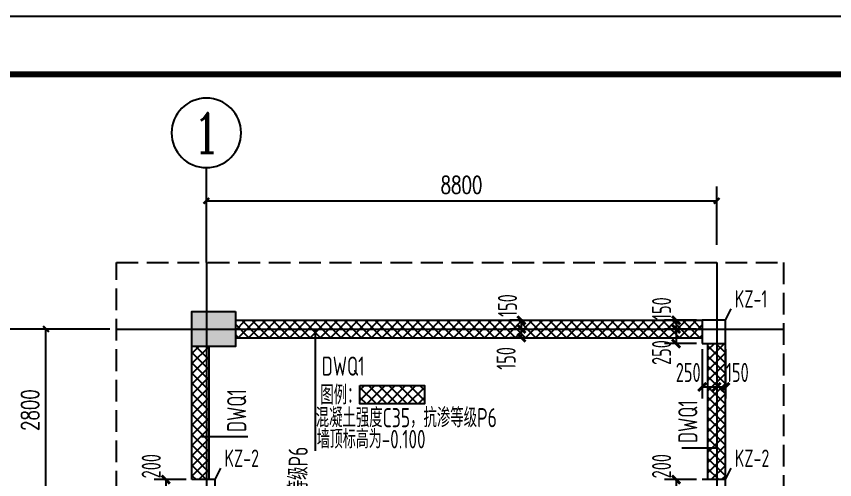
# Model space of a CAD drawing. Extents: x 899043 to 2598688, y -137197 to 211789.
# Drawn here: x 2384915 to 2399025, y 120939 to 128935 of the extents above; entities that cross this region are included whole.
import ezdxf
from ezdxf.enums import TextEntityAlignment as Align

# ---------------------------------------------------------------- set-up
doc = ezdxf.new("R2010")
doc.units = 0
doc.header["$LTSCALE"] = 1500
doc.header["$MEASUREMENT"] = 0
doc.linetypes.add('7', pattern=[120.000008, -30.000002, 60.000004, -30.000002])
doc.linetypes.add('DASH', pattern=[0.35, 0.25, -0.1])
for name, color, linetype in [('00-tk', 151, 'Continuous'), ('AXIS', 3, 'Continuous'), ('AXIS_TEXT', 7, 'Continuous'), ('BASE', 7, 'Continuous'), ('DIM', 3, 'Continuous'), ('DOTE', 1, 'Continuous'), ('HATCH', 254, 'Continuous'), ('S_CONCWALL', 3, 'Continuous'), ('WELD_TEXT', 7, 'Continuous'), ('柱', 255, 'Continuous'), ('柱虚线', 54, '7'), ('柱集中标注', 2, 'Continuous'), ('砼墙', 3, 'Continuous'), ('说明图2', 6, 'Continuous')]:
    doc.layers.add(name, color=color, linetype=linetype)
doc.layers.add('10', color=7, linetype='Continuous', lineweight=35)
doc.styles.add('_TCH_AXIS', font='COMPLEX', dxfattribs={"bigfont": 'GBCBIG'})
doc.styles.add('_TCH_DIM_T3', font='SIMPLEX', dxfattribs={"width": 0.705882, "bigfont": 'GBCBIG'})
doc.styles.add('COMPLEX', font='COMPLEX')
doc.styles.add('H330', font='Tssdeng.shx', dxfattribs={"width": 0.65, "height": 330, "bigfont": 'tssdchn.shx'})
doc.styles.add('TSSD_Dimension', font='Tssdeng.shx', dxfattribs={"width": 0.7, "bigfont": 'hztxt.shx'})
doc.dimstyles.new('_TCH_ARCH&&100', dxfattribs={"dimtxt": 297.5, "dimasz": 100, "dimexe": 250, "dimexo": 300, "dimgap": 126.25, "dimtad": 1, "dimdec": 0, "dimzin": 0, "dimdsep": 46, "dimtxsty": '_TCH_DIM_T3', "dimblk": 'ARCHTICK', "dimcen": 0.09, "dimclrt": 7, "dimazin": 2, "dimtfac": 1, "dimtdec": 0, "dimtix": 1, "dimtmove": 2, "dimatfit": 3, "dimfxl": 0, "dimtolj": 1, "dimtzin": 0, "dimarcsym": 0})
doc.dimstyles.new('H100', dxfattribs={"dimscale": 100, "dimtxt": 3.3, "dimasz": 0.01, "dimexe": 2, "dimexo": 1, "dimgap": 1, "dimtad": 1, "dimdec": 0, "dimrnd": 1, "dimzin": 0, "dimdsep": 46, "dimtxsty": 'H330', "dimblk1": 'YGDIM', "dimblk2": 'YGDIM', "dimsah": 1, "dimcen": -2, "dimdle": 1, "dimclrt": 7, "dimadec": 0, "dimazin": 0, "dimtfac": 1, "dimtdec": 0, "dimtix": 1, "dimtmove": 2, "dimatfit": 3, "dimldrblk": 'YGDIM', "dimfxl": 0, "dimtvp": 1, "dimtolj": 1, "dimtzin": 0, "dimlwe": 25, "dimarcsym": 0})
pattern_1 = [(45, (-64099712.07, -184253906.23), (-88.38834765, 88.38834765), []), (135, (-64099712.07, -184253906.23), (-88.38834765, -88.38834765), [])]

# ---------------------------------------------------------------- blocks, each defined once
blk = doc.blocks.new('YGDIM')
at = {"color": 0, "linetype": 'ByBlock', "const_width": 50}
blk.add_lwpolyline([(-70, -70), (70, 70)], dxfattribs=at)
blk = doc.blocks.new('*D2004')
at = {"layer": 'Defpoints', "color": 0, "linetype": 'Continuous', "ltscale": 50}
for p in [(2396741, 123289), (2396991, 123289), (2396991, 122539)]:
    blk.add_point(p, dxfattribs=at)
at = {"layer": 'DIM', "color": 0, "linetype": 'Continuous', "lineweight": 25, "ltscale": 50}
for p, q in [((2396741, 123189), (2396741, 122339)), ((2396991, 123189), (2396991, 122339))]:
    blk.add_line(p, q, dxfattribs=at)
at = {"layer": 'DIM', "color": 0, "linetype": 'Continuous', "lineweight": -2, "ltscale": 50}
blk.add_line((2396742, 122539), (2396990, 122539), dxfattribs=at)
at = {"layer": 'DIM', "color": 0, "linetype": 'Continuous', "lineweight": -2, "ltscale": 50, "rotation": 180}
blk.add_blockref('YGDIM', (2396741, 122539), dxfattribs=at)
at = {"layer": 'DIM', "color": 0, "linetype": 'Continuous', "lineweight": -2, "ltscale": 50}
blk.add_blockref('YGDIM', (2396991, 122539), dxfattribs=at)
at = {"layer": 'DIM', "color": 7, "linetype": 'Continuous', "ltscale": 50, "insert": (2396500, 122789), "char_height": 330, "attachment_point": 5, "style": 'H330'}
blk.add_mtext('\\A1;250', dxfattribs=at)
blk = doc.blocks.new('*D2050')
at = {"layer": 'Defpoints', "color": 0, "linetype": 'Continuous', "ltscale": 50}
for p in [(2396991, 123289), (2397141, 123289), (2397141, 122539)]:
    blk.add_point(p, dxfattribs=at)
at = {"layer": 'DIM', "color": 0, "linetype": 'Continuous', "lineweight": 25, "ltscale": 50}
for p, q in [((2396991, 123189), (2396991, 122339)), ((2397141, 123189), (2397141, 122339))]:
    blk.add_line(p, q, dxfattribs=at)
at = {"layer": 'DIM', "color": 0, "linetype": 'Continuous', "lineweight": -2, "ltscale": 50}
for p, q in [((2396990, 122539), (2396989, 122539)), ((2396991, 122539), (2397141, 122539)), ((2397142, 122539), (2397143, 122539))]:
    blk.add_line(p, q, dxfattribs=at)
blk.add_blockref('YGDIM', (2396991, 122539), dxfattribs=at)
at = {"layer": 'DIM', "color": 0, "linetype": 'Continuous', "lineweight": -2, "ltscale": 50, "rotation": 180}
blk.add_blockref('YGDIM', (2397141, 122539), dxfattribs=at)
at = {"layer": 'DIM', "color": 7, "linetype": 'Continuous', "ltscale": 50, "insert": (2397348, 122789), "char_height": 330, "attachment_point": 5, "style": 'H330'}
blk.add_mtext('\\A1;150', dxfattribs=at)
blk = doc.blocks.new('*D2005')
at = {"layer": 'Defpoints', "color": 0, "linetype": 'Continuous', "ltscale": 50}
for p in [(2396741, 123689), (2396291, 123539), (2396741, 123539)]:
    blk.add_point(p, dxfattribs=at)
at = {"layer": 'DIM', "color": 0, "linetype": 'Continuous', "lineweight": 25, "ltscale": 50}
for p, q in [((2396641, 123689), (2396091, 123689)), ((2396641, 123539), (2396091, 123539))]:
    blk.add_line(p, q, dxfattribs=at)
at = {"layer": 'DIM', "color": 0, "linetype": 'Continuous', "lineweight": -2, "ltscale": 50}
for p, q in [((2396291, 123690), (2396291, 123691)), ((2396291, 123689), (2396291, 123539)), ((2396291, 123538), (2396291, 123537))]:
    blk.add_line(p, q, dxfattribs=at)
for p, rotation in [((2396291, 123689), 270), ((2396291, 123539), 90)]:
    blk.add_blockref('YGDIM', p, dxfattribs=dict(at, rotation=rotation))
at = {"layer": 'DIM', "color": 7, "linetype": 'Continuous', "ltscale": 50, "insert": (2396041, 123891), "char_height": 330, "attachment_point": 5, "rotation": 90, "style": 'H330'}
blk.add_mtext('\\A1;150', dxfattribs=at)
blk = doc.blocks.new('*D2006')
at = {"layer": 'Defpoints', "color": 0, "linetype": 'Continuous', "ltscale": 50}
for p in [(2396741, 123539), (2396291, 123289), (2396741, 123289)]:
    blk.add_point(p, dxfattribs=at)
at = {"layer": 'DIM', "color": 0, "linetype": 'Continuous', "lineweight": 25, "ltscale": 50}
for p, q in [((2396641, 123539), (2396091, 123539)), ((2396641, 123289), (2396091, 123289))]:
    blk.add_line(p, q, dxfattribs=at)
at = {"layer": 'DIM', "color": 0, "linetype": 'Continuous', "lineweight": -2, "ltscale": 50}
blk.add_line((2396291, 123538), (2396291, 123290), dxfattribs=at)
for p, rotation in [((2396291, 123539), 90), ((2396291, 123289), 270)]:
    blk.add_blockref('YGDIM', p, dxfattribs=dict(at, rotation=rotation))
at = {"layer": 'DIM', "color": 7, "linetype": 'Continuous', "ltscale": 50, "insert": (2396041, 123132), "char_height": 330, "attachment_point": 5, "rotation": 90, "style": 'H330'}
blk.add_mtext('\\A1;250', dxfattribs=at)
blk = doc.blocks.new('*D2009')
at = {"layer": 'Defpoints', "color": 0, "linetype": 'Continuous', "ltscale": 50}
for p in [(2387941, 120939), (2387491, 120739), (2387941, 120739)]:
    blk.add_point(p, dxfattribs=at)
at = {"layer": 'DIM', "color": 0, "linetype": 'Continuous', "lineweight": 25, "ltscale": 50}
for p, q in [((2387841, 120939), (2387291, 120939)), ((2387841, 120739), (2387291, 120739))]:
    blk.add_line(p, q, dxfattribs=at)
at = {"layer": 'DIM', "color": 0, "linetype": 'Continuous', "lineweight": -2, "ltscale": 50}
for p, q in [((2387491, 120940), (2387491, 120941)), ((2387491, 120939), (2387491, 120739)), ((2387491, 120738), (2387491, 120737))]:
    blk.add_line(p, q, dxfattribs=at)
for p, rotation in [((2387491, 120939), 270), ((2387491, 120739), 90)]:
    blk.add_blockref('YGDIM', p, dxfattribs=dict(at, rotation=rotation))
at = {"layer": 'DIM', "color": 7, "linetype": 'Continuous', "ltscale": 50, "insert": (2387241, 121171), "char_height": 330, "attachment_point": 5, "rotation": 90, "style": 'H330'}
blk.add_mtext('\\A1;200', dxfattribs=at)
blk = doc.blocks.new('*D2012')
at = {"layer": 'Defpoints', "color": 0, "linetype": 'Continuous', "ltscale": 50}
for p in [(2396741, 120939), (2396291, 120739), (2396741, 120739)]:
    blk.add_point(p, dxfattribs=at)
at = {"layer": 'DIM', "color": 0, "linetype": 'Continuous', "lineweight": 25, "ltscale": 50}
for p, q in [((2396641, 120939), (2396091, 120939)), ((2396641, 120739), (2396091, 120739))]:
    blk.add_line(p, q, dxfattribs=at)
at = {"layer": 'DIM', "color": 0, "linetype": 'Continuous', "lineweight": -2, "ltscale": 50}
for p, q in [((2396291, 120940), (2396291, 120941)), ((2396291, 120939), (2396291, 120739)), ((2396291, 120738), (2396291, 120737))]:
    blk.add_line(p, q, dxfattribs=at)
for p, rotation in [((2396291, 120939), 270), ((2396291, 120739), 90)]:
    blk.add_blockref('YGDIM', p, dxfattribs=dict(at, rotation=rotation))
at = {"layer": 'DIM', "color": 7, "linetype": 'Continuous', "ltscale": 50, "insert": (2396041, 121171), "char_height": 330, "attachment_point": 5, "rotation": 90, "style": 'H330'}
blk.add_mtext('\\A1;200', dxfattribs=at)
blk = doc.blocks.new('*D2041')
at = {"layer": 'Defpoints', "color": 0, "linetype": 'Continuous', "ltscale": 50}
for p in [(2393625, 123539), (2393819, 123539), (2393808, 123389)]:
    blk.add_point(p, dxfattribs=at)
at = {"layer": 'DIM', "color": 0, "linetype": 'Continuous', "lineweight": 25, "ltscale": 50}
for p, q in [((2393719, 123539), (2393425, 123539)), ((2393708, 123389), (2393425, 123389))]:
    blk.add_line(p, q, dxfattribs=at)
at = {"layer": 'DIM', "color": 0, "linetype": 'Continuous', "lineweight": -2, "ltscale": 50}
for p, q in [((2393625, 123540), (2393625, 123541)), ((2393625, 123389), (2393625, 123539)), ((2393625, 123388), (2393625, 123387))]:
    blk.add_line(p, q, dxfattribs=at)
for p, rotation in [((2393625, 123539), 270), ((2393625, 123389), 90)]:
    blk.add_blockref('YGDIM', p, dxfattribs=dict(at, rotation=rotation))
at = {"layer": 'DIM', "color": 7, "linetype": 'Continuous', "ltscale": 50, "insert": (2393360, 123032), "char_height": 330, "attachment_point": 5, "rotation": 90, "style": 'H330'}
blk.add_mtext('\\A1;150', dxfattribs=at)
blk = doc.blocks.new('*D2042')
at = {"layer": 'Defpoints', "color": 0, "linetype": 'Continuous', "ltscale": 50}
for p in [(2393625, 123689), (2393744, 123689), (2393819, 123539)]:
    blk.add_point(p, dxfattribs=at)
at = {"layer": 'DIM', "color": 0, "linetype": 'Continuous', "lineweight": 25, "ltscale": 50}
for p, q in [((2393644, 123689), (2393425, 123689)), ((2393719, 123539), (2393425, 123539))]:
    blk.add_line(p, q, dxfattribs=at)
at = {"layer": 'DIM', "color": 0, "linetype": 'Continuous', "lineweight": -2, "ltscale": 50}
for p, q in [((2393625, 123690), (2393625, 123691)), ((2393625, 123539), (2393625, 123689)), ((2393625, 123538), (2393625, 123537))]:
    blk.add_line(p, q, dxfattribs=at)
for p, rotation in [((2393625, 123689), 270), ((2393625, 123539), 90)]:
    blk.add_blockref('YGDIM', p, dxfattribs=dict(at, rotation=rotation))
at = {"layer": 'DIM', "color": 7, "linetype": 'Continuous', "ltscale": 50, "insert": (2393384, 123944), "char_height": 330, "attachment_point": 5, "rotation": 90, "style": 'H330'}
blk.add_mtext('\\A1;150', dxfattribs=at)
blk = doc.blocks.new('_ArchTick')
at = {"color": 0, "linetype": 'ByBlock', "const_width": 0.4}
blk.add_lwpolyline([(-0.5, -0.5), (0.5, 0.5)], dxfattribs=at)
blk = doc.blocks.new('*D1933')
at = {"layer": 'AXIS', "color": 0, "lineweight": -2}
for p, q in [((2388191, 124989), (2388191, 126001)), ((2396991, 124989), (2396991, 126001)), ((2388191, 125751), (2396991, 125751))]:
    blk.add_line(p, q, dxfattribs=at)
at = {"layer": 'Defpoints', "color": 0}
for p in [(2396991, 125751), (2388191, 124689), (2396991, 124689)]:
    blk.add_point(p, dxfattribs=at)
at = {"layer": 'AXIS', "color": 0, "lineweight": -2, "xscale": 100, "yscale": 100, "zscale": 100, "rotation": 180}
blk.add_blockref('_ArchTick', (2388191, 125751), dxfattribs=at)
at = {"layer": 'AXIS', "color": 0, "lineweight": -2, "xscale": 100, "yscale": 100, "zscale": 100}
blk.add_blockref('_ArchTick', (2396991, 125751), dxfattribs=at)
at = {"layer": 'AXIS', "color": 7, "insert": (2392591, 126026), "char_height": 297.5, "attachment_point": 5, "style": '_TCH_DIM_T3'}
blk.add_mtext('\\A1;8800', dxfattribs=at)
blk = doc.blocks.new('_AXISO')
blk.add_circle((0, 0), 0.5)
at = {"layer": 'AXIS_TEXT', "style": 'COMPLEX', "width": 1.041667}
blk.add_attdef('A', text='', height=0.56, dxfattribs=at).set_placement((-0.25, -0.28), (0.25, -0.28), align=Align.FIT)
blk = doc.blocks.new('*D1934')
at = {"layer": 'AXIS', "color": 0, "lineweight": -2}
for p, q in [((2386341, 123539), (2384376, 123539)), ((2384626, 106739), (2384626, 123539)), ((2386341, 106739), (2384376, 106739))]:
    blk.add_line(p, q, dxfattribs=at)
at = {"layer": 'Defpoints', "color": 0}
for p in [(2384626, 123539), (2386641, 123539), (2386641, 106739)]:
    blk.add_point(p, dxfattribs=at)
at = {"layer": 'AXIS', "color": 0, "lineweight": -2, "xscale": 100, "yscale": 100, "zscale": 100}
for p, rotation in [((2384626, 123539), 90), ((2384626, 106739), 270)]:
    blk.add_blockref('_ArchTick', p, dxfattribs=dict(at, rotation=rotation))
at = {"layer": 'AXIS', "color": 7, "insert": (2384351, 115139), "char_height": 297.5, "attachment_point": 5, "rotation": 90, "style": '_TCH_DIM_T3'}
blk.add_mtext('\\A1;16800', dxfattribs=at)
blk = doc.blocks.new('*D1937')
at = {"layer": 'AXIS', "color": 0, "lineweight": -2}
for p, q in [((2386184, 123539), (2385176, 123539)), ((2385426, 120739), (2385426, 123539)), ((2386184, 120739), (2385176, 120739))]:
    blk.add_line(p, q, dxfattribs=at)
at = {"layer": 'Defpoints', "color": 0}
for p in [(2385426, 123539), (2386484, 123539), (2386484, 120739)]:
    blk.add_point(p, dxfattribs=at)
at = {"layer": 'AXIS', "color": 0, "lineweight": -2, "xscale": 100, "yscale": 100, "zscale": 100}
for p, rotation in [((2385426, 123539), 90), ((2385426, 120739), 270)]:
    blk.add_blockref('_ArchTick', p, dxfattribs=dict(at, rotation=rotation))
at = {"layer": 'AXIS', "color": 7, "insert": (2385151, 122139), "char_height": 297.5, "attachment_point": 5, "rotation": 90, "style": '_TCH_DIM_T3'}
blk.add_mtext('\\A1;2800', dxfattribs=at)
blk = doc.blocks.new('A$C67844AE1')
at = {"layer": '00-tk'}
for p, q in [((126150, 89100), (0, 89100)), ((124650, 87600), (3750, 87600))]:
    blk.add_line(p, q, dxfattribs=at)
at = {"layer": '00-tk', "const_width": 150}
blk.add_lwpolyline([(3750, 87600), (124650, 87600), (124650, 1500), (3750, 1500)], close=True, dxfattribs=at)

msp = doc.modelspace()

# ---------------------------------------------------------------- hatches: boundary and pattern name
at = {"layer": '10', "linetype": 'ByBlock'}
h = msp.add_hatch(dxfattribs=at)
h.set_pattern_fill('AN31C', color=253, scale=1000, style=0)
h.set_pattern_definition([(45, (1301836.66, -16657.1), (-141.421356, 141.421356), []), (50, (1301836.66, -16657.1), (717.26018, -62.75213), [75, -825]), (355, (1301836.66, -16657.1), (-138.75133, 752.19213), [60, -660]), (100.4514, (1301896.4, -16662.34), (578.5094, 689.43954), [63.7402, -701.1421]), (46.1842, (1301836.7, -16457.1), (1067.24105, -165.519), [112.5, -1237.5]), (96.6356, (1301925.6, -16470.9), (934.6627, 974.1179), [95.6103, -1051.713]), (351.1842, (1301836.7, -16457.1), (934.662, 974.1186), [90, -990]), (21, (1301936.66, -16507.1), (596.90705, -402.6189), [75, -825]), (326, (1301936.66, -16507.1), (243.31533, 725.15005), [60, -660]), (71.4514, (1301986.4, -16540.66), (840.22263, 322.5305), [63.7402, -701.1421]), (37.5, (1301836.66, -16657.1), (12.159855, 332.893854), [0, -652, 0, -670, 0, -662.5]), (7.5, (1301836.66, -16657.1), (263.06954, 394.41171), [0, -382, 0, -637, 0, -252.5]), (327.5, (1301613.66, -16657.1), (533.822436, -22.55487), [0, -250, 0, -780, 0, -1035]), (317.5, (1301513.66, -16657.1), (583.18617, 100.10498), [0, -325, 0, -518, 0, -735])])
h.paths.add_polyline_path([(2388691.3, 123838.9), (2388691.3, 123238.9), (2387941.3, 123238.9), (2387941.3, 123838.9)])
h.paths.add_polyline_path([(2388691.3, 115438.9), (2388691.3, 114838.9), (2387941.3, 114838.9), (2387941.3, 115438.9)])
h.paths.add_polyline_path([(2388691.3, 107188.9), (2388691.3, 106488.9), (2387941.3, 106488.9), (2387941.3, 107188.9)])
at = {"layer": 'HATCH'}
h = msp.add_hatch(dxfattribs=at)
h.set_pattern_fill('ANSI37', color=256, scale=1000, style=0)
h.set_pattern_definition(pattern_1)
h.paths.add_polyline_path([(2388691.3, 123688.9), (2388691.3, 123388.9), (2396741.3, 123388.9), (2396741.3, 123688.9)])
h = msp.add_hatch(dxfattribs=at)
h.set_pattern_fill('ANSI37', color=256, scale=1000, style=0)
h.set_pattern_definition(pattern_1)
h.paths.add_polyline_path([(2388241.3, 123238.9), (2387941.3, 123238.9), (2387941.3, 120938.9), (2388241.3, 120938.9)])
h = msp.add_hatch(dxfattribs=at)
h.set_pattern_fill('ANSI37', color=256, scale=1000, style=0)
h.set_pattern_definition(pattern_1)
h.paths.add_polyline_path([(2397141.3, 123288.9), (2396841.3, 123288.9), (2396841.3, 120938.9), (2397141.3, 120938.9)])
h.paths.add_polyline_path([(2397059.3, 123036.4), (2397636.8, 123036.4), (2397636.8, 122541.4), (2397059.3, 122541.4)], flags=9)
h = msp.add_hatch(dxfattribs=at)
h.set_pattern_fill('ANSI37', color=256, scale=1000, style=0)
h.set_pattern_definition(pattern_1)
h.paths.add_polyline_path([(2391951.7, 122246.6), (2391951.7, 122561.3), (2390839.7, 122561.3), (2390839.7, 122246.6)])

# ---------------------------------------------------------------- linework, layer by layer
at = {"layer": 'AXIS'}
for p, q in [((2388191.3, 124688.9), (2388191.3, 126324.2)), ((2386524.6, 123538.9), (2383883.4, 123538.9))]:
    msp.add_line(p, q, dxfattribs=at)
at = {"layer": 'BASE'}
msp.add_lwpolyline([(2388691.3, 123838.9), (2388691.3, 123238.9), (2387941.3, 123238.9), (2387941.3, 123838.9)], close=True, dxfattribs=at)
at = {"layer": 'DOTE'}
for p, q in [((2388191.3, 124688.9), (2388191.3, 105488.9)), ((2396991.3, 124688.9), (2396991.3, 105488.9)), ((2386641.3, 123538.9), (2398141.3, 123538.9))]:
    msp.add_line(p, q, dxfattribs=at)
at = {"layer": 'HATCH', "color": 8, "linetype": 'DASH'}
msp.add_lwpolyline([(2386641.3, 124688.9), (2398141.3, 124688.9), (2398141.3, 105488.9), (2386641.3, 105488.9)], close=True, dxfattribs=at)
at = {"layer": 'S_CONCWALL'}
msp.add_lwpolyline([(2390839.7, 122561.3), (2391951.7, 122561.3), (2391951.7, 122246.6), (2390839.7, 122246.6)], close=True, dxfattribs=at)
at = {"layer": '柱'}
for p, q in [((2397141.3, 123688.9), (2396741.3, 123688.9)), ((2397141.3, 123288.9), (2397141.3, 123688.9)), ((2396741.3, 123388.9), (2396741.3, 123288.9)), ((2396741.3, 123288.9), (2396841.3, 123288.9)), ((2388341.3, 120938.9), (2388241.3, 120938.9)), ((2388341.3, 120538.9), (2388341.3, 120938.9)), ((2396841.3, 120938.9), (2396741.3, 120938.9)), ((2397141.3, 120538.9), (2397141.3, 120938.9))]:
    msp.add_line(p, q, dxfattribs=at)
at = {"layer": '柱虚线'}
for p, q in [((2396741.3, 123688.9), (2396741.3, 123388.9)), ((2396841.3, 123288.9), (2397141.3, 123288.9)), ((2388241.3, 120938.9), (2387941.3, 120938.9)), ((2397141.3, 120938.9), (2396841.3, 120938.9))]:
    msp.add_line(p, q, dxfattribs=at)
at = {"layer": '柱集中标注'}
for p, q in [((2397141.3, 123688.9), (2397241.3, 123888.9)), ((2388341.3, 120938.9), (2388441.3, 121138.9)), ((2397141.3, 120938.9), (2397241.3, 121138.9))]:
    msp.add_line(p, q, dxfattribs=at)
at = {"layer": '砼墙'}
for p, q in [((2388691.3, 123688.9), (2396741.3, 123688.9)), ((2388691.3, 123388.9), (2396741.3, 123388.9)), ((2387941.3, 120938.9), (2387941.3, 123238.9)), ((2388241.3, 120938.9), (2388241.3, 123238.9)), ((2396841.3, 120938.9), (2396841.3, 123288.9)), ((2397141.3, 120938.9), (2397141.3, 123288.9))]:
    msp.add_line(p, q, dxfattribs=at)
at = {"layer": '说明图2', "color": 3}
for p, q in [((2390076.1, 121434.2), (2390076.1, 123541.9)), ((2388904.2, 121679.6), (2388104.7, 121679.6)), ((2396391.5, 121489.2), (2397004.7, 121489.2))]:
    msp.add_line(p, q, dxfattribs=at)

# ---------------------------------------------------------------- block references
at = {"layer": 'AXIS'}
ref = msp.add_blockref('_AXISO', (2388191.3, 126924.2), dxfattribs=dict(at, xscale=-1200, yscale=1200, zscale=1200))
ref.add_attrib('A', '1', dxfattribs={"layer": 'AXIS_TEXT', "height": 683.5, "style": '_TCH_AXIS', "width": 1.666667}).set_placement((2387947.2, 126582.5), (2388435.4, 126582.5), align=Align.FIT)
at = {"layer": 'WELD_TEXT', "linetype": 'ByBlock', "xscale": 0.6666666666278616, "yscale": 0.6666666666715173, "zscale": 0.6666666666666666}
msp.add_blockref('A$C67844AE1', (2377799.5, 69535.3), dxfattribs=at)

# ---------------------------------------------------------------- texts
at = {"color": 3, "style": 'TSSD_Dimension', "width": 0.7}
msp.add_text('墙顶标高为-0.100', height=320, dxfattribs=at).set_placement((2390095.8, 121478))
at = {"layer": '柱集中标注', "color": 6, "style": 'TSSD_Dimension', "width": 0.7}
for s, p in [('KZ-1', (2397302.5, 123908.9)), ('KZ-2', (2388502.5, 121158.9)), ('KZ-2', (2397302.5, 121158.9))]:
    msp.add_text(s, height=300, dxfattribs=at).set_placement(p)
at = {"layer": '说明图2', "color": 3, "style": 'TSSD_Dimension', "width": 0.7}
msp.add_text('DWQ1', height=330, dxfattribs=at).set_placement((2390181.7, 122733.7))
at = {"layer": '说明图2', "style": 'TSSD_Dimension', "width": 0.7}
for s, p in [('图例：', (2390155.7, 122235.6)), ('混凝土强度C35，抗渗等级P6', (2390076.1, 121843.2))]:
    msp.add_text(s, height=330, dxfattribs=at).set_placement(p)
at = {"layer": '说明图2', "color": 3, "style": 'TSSD_Dimension', "width": 0.7}
for p in [(2388878.8, 121762.1), (2396658.1, 121571.7)]:
    msp.add_text('DWQ1', height=330, rotation=90, dxfattribs=at).set_placement(p)
at = {"layer": '说明图2', "style": 'TSSD_Dimension', "width": 0.7}
msp.add_text('混凝土强度C35，抗渗等级P6', height=330, rotation=90, dxfattribs=at).set_placement((2389940, 118382.2))

# ---------------------------------------------------------------- dimensions: what is measured, and where the dimension line sits
at = {"layer": 'AXIS'}
for p1, p2, distance, picture, middle in [((2388191.3, 124688.9), (2396991.3, 124688.9), 1062.1, '*D1933', (2392591.3, 126026)), ((2386641.3, 106738.9), (2386641.3, 123538.9), 2015.6, '*D1934', (2384350.7, 115138.9)), ((2386484.3, 120738.9), (2386484.3, 123538.9), 1058.7, '*D1937', (2385150.6, 122138.9))]:
    dim = msp.add_aligned_dim(p1=p1, p2=p2, distance=distance, dimstyle='_TCH_ARCH&&100', dxfattribs=at)
    dim.commit()
    dim.dimension.update_dxf_attribs({"geometry": picture, "text_midpoint": middle})
at = {"layer": 'DIM', "linetype": 'Continuous', "ltscale": 50}
for base, p1, p2, picture, middle in [((2393624.6, 123688.9), (2393819.5, 123538.9), (2393743.8, 123688.9), '*D2042', (2393383.8, 123944)), ((2396291.3, 123538.9), (2396741.3, 123688.9), (2396741.3, 123538.9), '*D2005', (2396041.3, 123891.3)), ((2393624.6, 123538.9), (2393808.3, 123388.9), (2393819.5, 123538.9), '*D2041', (2393359.6, 123032)), ((2396291.3, 123288.9), (2396741.3, 123538.9), (2396741.3, 123288.9), '*D2006', (2396041.3, 123132.2)), ((2387491.3, 120738.9), (2387941.3, 120938.9), (2387941.3, 120738.9), '*D2009', (2387241.3, 121170.6)), ((2396291.3, 120738.9), (2396741.3, 120938.9), (2396741.3, 120738.9), '*D2012', (2396041.3, 121170.6))]:
    dim = msp.add_linear_dim(base=base, p1=p1, p2=p2, angle=90, dimstyle='H100', dxfattribs=at)
    dim.commit()
    dim.dimension.update_dxf_attribs({"geometry": picture, "text_midpoint": middle, "dimtype": 160})
for base, p1, p2, picture, middle in [((2396991.3, 122538.9), (2396741.3, 123288.9), (2396991.3, 123288.9), '*D2004', (2396500.2, 122788.9)), ((2397141.3, 122538.9), (2396991.3, 123288.9), (2397141.3, 123288.9), '*D2050', (2397348, 122788.9))]:
    dim = msp.add_linear_dim(base=base, p1=p1, p2=p2, dimstyle='H100', dxfattribs=at)
    dim.commit()
    dim.dimension.update_dxf_attribs({"geometry": picture, "text_midpoint": middle, "dimtype": 160})

doc.saveas('drawing.dxf')
